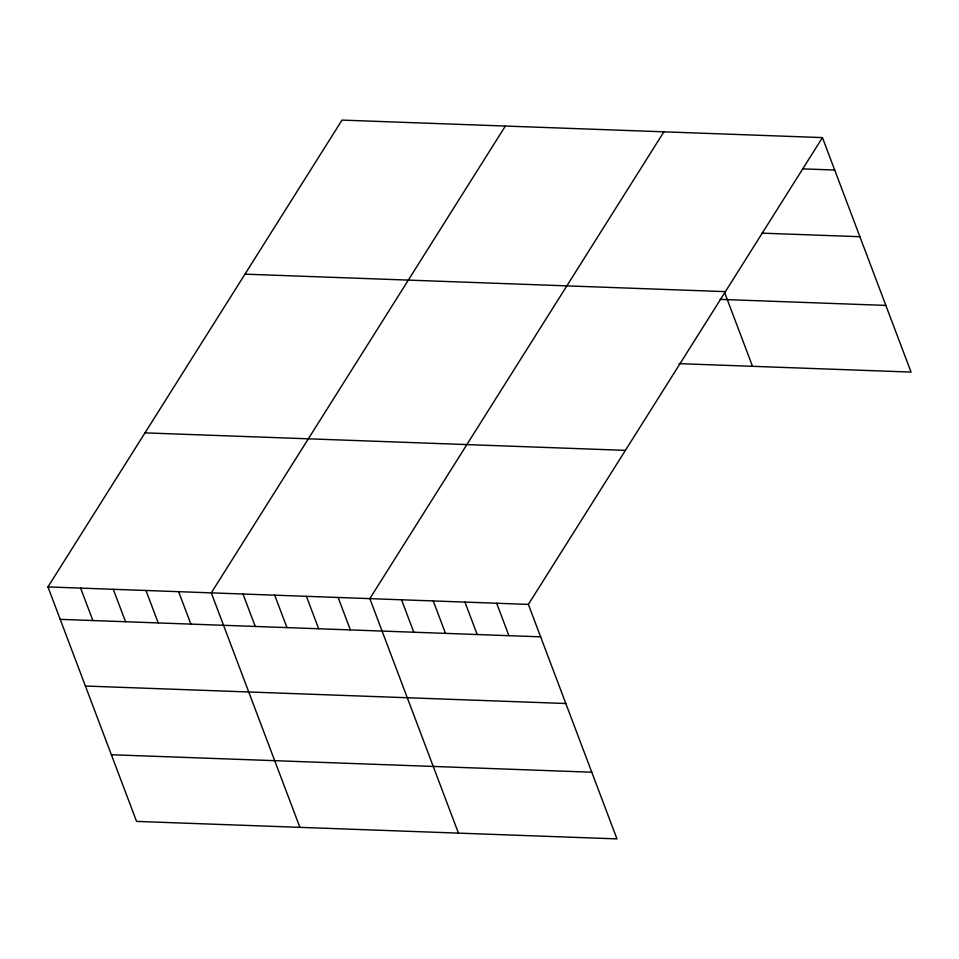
<?xml version="1.0" encoding="UTF-8"?>
<svg xmlns="http://www.w3.org/2000/svg" width="959" height="959" viewBox="0 0 959 959"><rect width="100%" height="100%" fill="white"/><g stroke="black" fill="none" stroke-linecap="round" stroke-linejoin="round"><path stroke-width="1.44" d="M822.438 137.593L528.373 604.398L616.973 838.897L136.562 821.407L47.95 586.92L342.027 120.103L822.438 137.593L911.05 372.08L679.008 363.641M505.369 126.049L211.292 592.866L299.903 827.353M663.904 131.827L369.826 598.632L458.438 833.119M802.995 168.88L834.702 170.031M761.89 233.145L859.899 236.705M244.977 274.154L725.4 291.644M720.113 299.376L885.852 305.406M145.001 432.869L625.412 450.358M47.95 586.92L528.373 604.398M60.201 619.358L540.624 636.836M85.399 686.033L565.822 703.51M111.364 754.733L591.775 772.211M724.776 292.903L752.515 366.314M496.666 603.247L508.917 635.685M464.947 602.096L477.21 634.534M433.24 600.945L445.503 633.372M401.533 599.783L413.797 632.221M338.119 597.481L350.383 629.907M306.412 596.318L318.676 628.756M274.706 595.167L286.969 627.606M242.999 594.017L255.262 626.455M178.626 591.667L190.877 624.105M145.96 590.48L158.211 622.918M113.282 589.294L125.545 621.732M80.616 588.107L92.879 620.545"/></g></svg>
